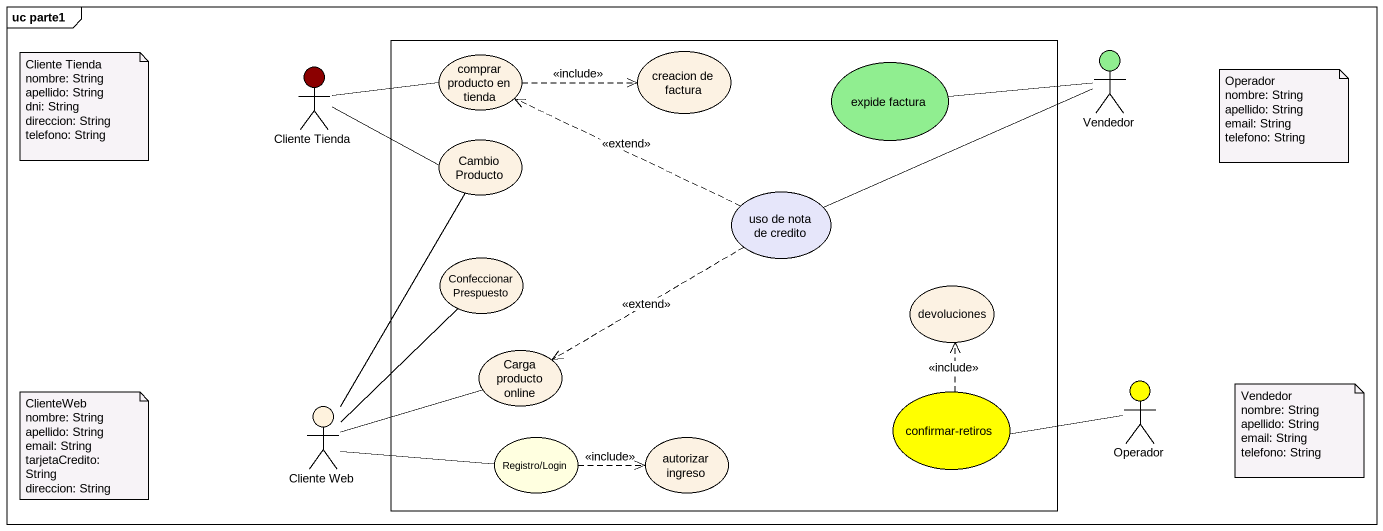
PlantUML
@startuml
mainframe uc parte1
actor "Cliente Tienda" as Cliente_Tienda #8B0000
rectangle " " as rectangle1 {
  usecase "comprar producto en tienda" as comprar_producto_en_tienda
  usecase "creacion de factura" as creacion_de_factura
  usecase "expide factura" as expide_factura #90EE90
  usecase "Cambio Producto" as Cambio_Producto
  usecase "uso de nota de credito" as uso_de_nota_de_credito #E6E6FA
  usecase "Confeccionar Prespuesto" as Confeccionar_Prespuesto
  usecase devoluciones
  usecase "Carga producto online" as Carga_producto_online
  usecase "Registro/Login" as Registro_Login #FFFFE0
  usecase "autorizar ingreso" as autorizar_ingreso
  usecase "confirmar-retiros" as confirmar_retiros #FFFF00
}
actor Vendedor #90EE90
actor Operador #FFFF00
actor "Cliente Web" as Cliente_Web #FEF2DD
comprar_producto_en_tienda -left- Cliente_Tienda
comprar_producto_en_tienda .right.> creacion_de_factura : <<include>>
expide_factura -right- Vendedor
Cambio_Producto -left- Cliente_Tienda
uso_de_nota_de_credito .left.> comprar_producto_en_tienda : <<extend>>
uso_de_nota_de_credito -right- Vendedor
uso_de_nota_de_credito .left.> Carga_producto_online : <<extend>>
Confeccionar_Prespuesto -- Cliente_Web
Cliente_Web -up- Cambio_Producto
Cliente_Web -right- Carga_producto_online
Registro_Login -left- Cliente_Web
Registro_Login .right.> autorizar_ingreso : <<include>>
confirmar_retiros .up.> devoluciones : <<include>>
confirmar_retiros -right- Operador
note as N1
  Cliente Tienda
  nombre: String
  apellido: String
  dni: String
  direccion: String
  telefono: String
end note
note as N2
  Operador
  nombre: String
  apellido: String
  email: String
  telefono: String
end note
note as N3
  Vendedor
  nombre: String
  apellido: String
  email: String
  telefono: String
end note
note as N4
  ClienteWeb
  nombre: String
  apellido: String
  email: String
  tarjetaCredito: String
  direccion: String
end note
@enduml
